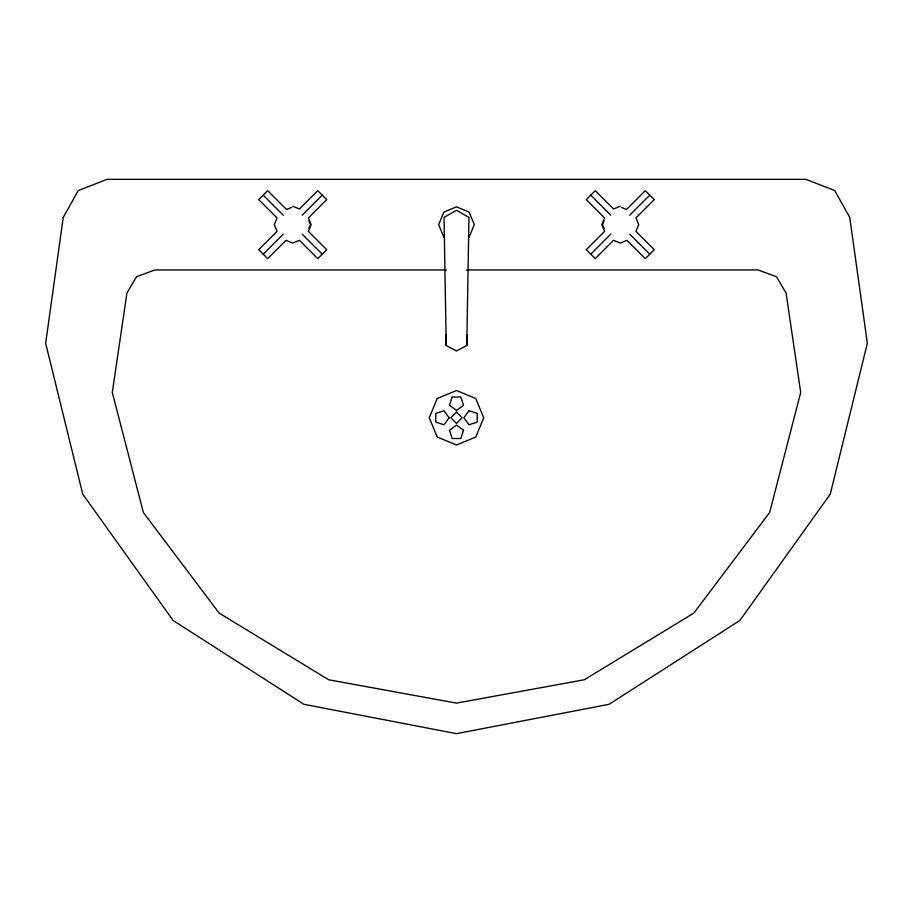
<?xml version="1.0" encoding="UTF-8"?>
<svg xmlns="http://www.w3.org/2000/svg" width="913" height="913" viewBox="0 0 913 913"><rect width="100%" height="100%" fill="white"/><g stroke="black" fill="none" stroke-linecap="round" stroke-linejoin="round"><path stroke-width="1.37" d="M466.771 345.536L468.962 217.454L456.5 210.264L444.038 217.454L446.229 345.536L456.5 350.991L466.771 345.536L466.771 334.637M308.902 228.421L310.454 224.655L308.902 220.889M469.088 237.243L474.304 224.655L469.088 212.067L456.5 206.852L443.912 212.067L438.697 224.655L443.912 237.243M604.098 220.889L602.546 224.655L604.098 228.421M263.206 254.168L283.247 234.127M302.192 215.183L322.232 195.142M626.991 208.986L645.32 190.657L654.279 199.616L635.95 217.945L638.723 224.655L635.95 231.366L654.279 249.683L645.32 258.653L626.991 240.324L620.281 243.098L613.57 240.324L595.242 258.653L586.283 249.683L604.611 231.366L601.838 224.655L604.611 217.945L586.283 199.616L595.242 190.657L613.57 208.986L620.281 206.201M590.768 254.168L610.808 234.127M629.753 215.183L649.794 195.142M286.442 209.511L291.464 207.434M446.56 269.951L154.925 269.951L136.528 276.73L126.918 293.096L112.299 392.419L143.364 512.49L219.097 613.057L328.68 679.774L456.5 703.113L584.32 679.774L693.903 613.057L769.636 512.49L800.701 392.419L786.082 293.096L776.472 276.73L758.075 269.951L466.44 269.951M621.536 207.434L626.558 209.511M292.719 206.201L299.43 208.986L317.758 190.657L326.717 199.616L308.389 217.945L311.162 224.655L308.389 231.366L326.717 249.683L317.758 258.653L299.43 240.324L292.719 243.098L286.009 240.324L267.68 258.653L258.721 249.683L277.05 231.366L274.277 224.655L277.05 217.945L258.721 199.616L267.68 190.657L286.009 208.986M590.768 195.142L610.808 215.183M629.753 234.127L649.794 254.168M263.206 195.142L283.247 215.183M302.192 234.127L322.232 254.168M446.229 334.637L446.229 345.536M63.237 217.477L45.65 343.254L82.741 494.127L173.128 620.486L303.938 704.311L456.5 733.653L609.062 704.311L739.872 620.486L830.259 494.127L867.35 343.254L849.763 217.477L834.722 190.52L805.939 179.347L107.061 179.347L78.278 190.52L63.237 217.477M452.163 397.029L449.481 405.281L456.5 410.382L463.519 405.281L460.837 397.029L452.163 397.029M463.519 430.251L460.837 438.502L452.163 438.502L449.481 430.251L456.5 425.15L463.519 430.251M437.236 398.513L429.258 417.766L437.236 437.03L456.5 445.008L475.764 437.03L483.742 417.766L475.764 398.513L456.5 390.524L437.236 398.513M449.116 417.766L444.015 424.796L435.763 422.114L435.763 413.429L444.015 410.747L449.116 417.766M468.985 410.747L463.884 417.766L468.985 424.796L477.237 422.114L477.237 413.429L468.985 410.747M456.5 412.117L450.851 417.766L456.5 423.427L462.149 417.766L456.5 412.117"/></g></svg>
